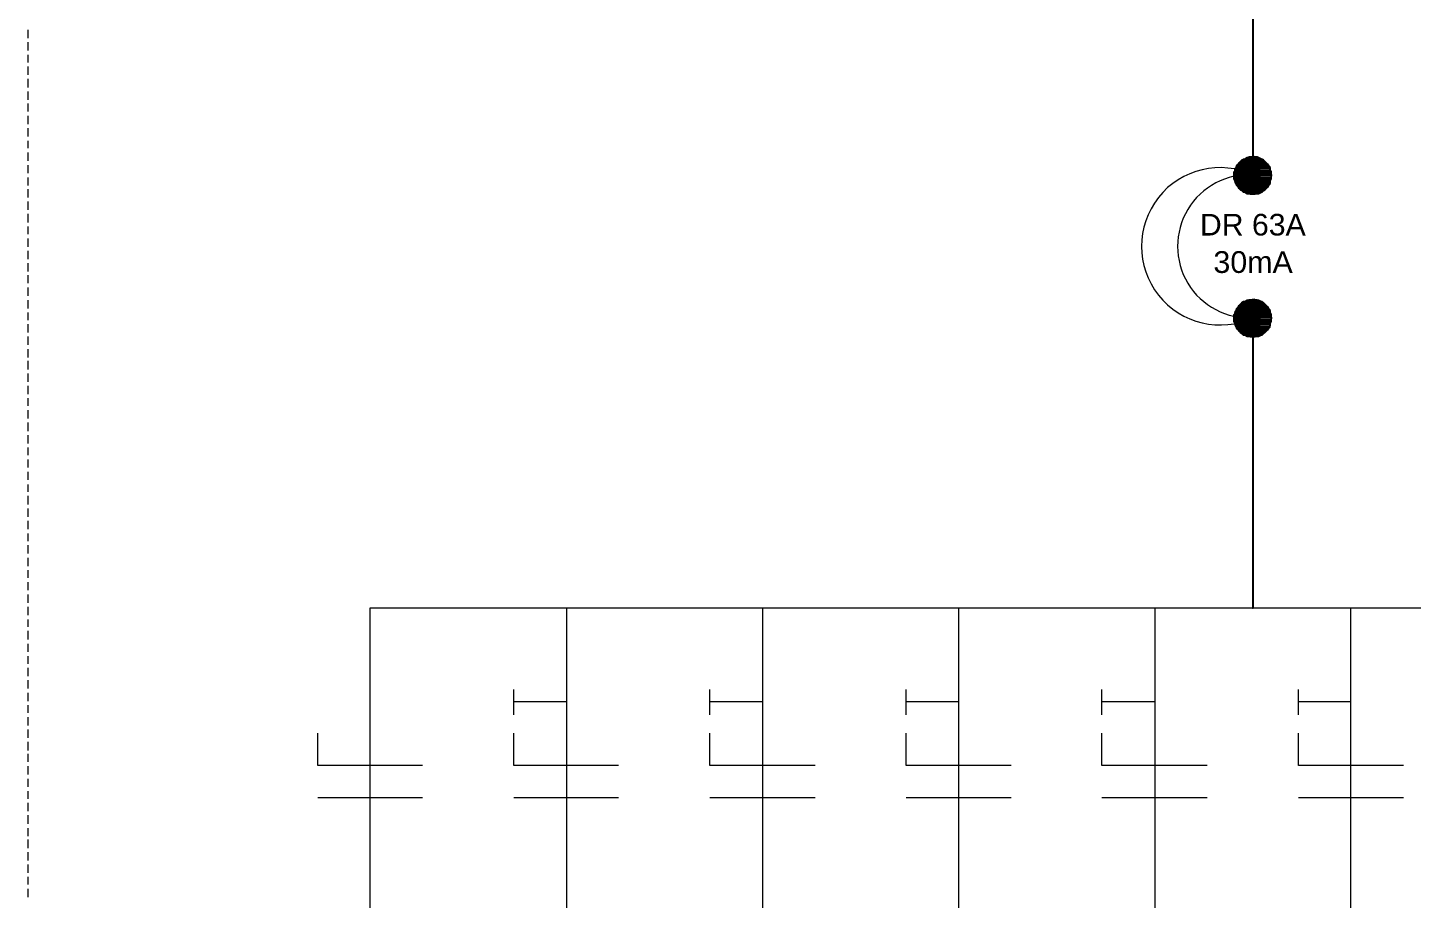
# Model space of a CAD drawing. Header units: millimetres. Extents: x 53 to 176, y -29 to 32.
# Drawn here: x 108.31 to 115.46, y 13.34 to 17.84 of the extents above; entities that cross this region are included whole.
import ezdxf

# ---------------------------------------------------------------- set-up
doc = ezdxf.new("R2010")
doc.units = ezdxf.units.MM
doc.layers.add('13 - Diagrama unifilar', color=7, linetype='Continuous', lineweight=30)
doc.styles.add('Arial0', font='arial.ttf', dxfattribs={"height": 3.14658})

msp = doc.modelspace()

# ---------------------------------------------------------------- hatches: boundary and pattern name
at = {"layer": '13 - Diagrama unifilar', "true_color": 0x000007}
h = msp.add_hatch(color=7, dxfattribs=at)
h.paths.add_polyline_path([(114.6865, 17.1572), (114.5887, 17.1572), (114.6935, 17.153)])
h.paths.add_polyline_path([(114.5887, 17.1572), (114.6935, 17.153), (114.5817, 17.153)])
h = msp.add_hatch(color=7, dxfattribs=at)
h.paths.add_polyline_path([(114.6781, 17.16), (114.5999, 17.16), (114.6865, 17.1572)])
h.paths.add_polyline_path([(114.5999, 17.16), (114.6865, 17.1572), (114.5887, 17.1572)])
h = msp.add_hatch(color=7, dxfattribs=at)
h.paths.add_polyline_path([(114.6683, 17.1642), (114.6069, 17.1642), (114.6781, 17.16)])
h.paths.add_polyline_path([(114.6069, 17.1642), (114.6781, 17.16), (114.5999, 17.16)])
h = msp.add_hatch(color=7, dxfattribs=at)
h.paths.add_polyline_path([(114.6614, 17.1684), (114.6181, 17.1684), (114.6683, 17.1642)])
h.paths.add_polyline_path([(114.6181, 17.1684), (114.6683, 17.1642), (114.6069, 17.1642)])
for points in [[(114.6432, 17.1712), (114.6502, 17.1684), (114.625, 17.1684)], [(114.6181, 16.9812), (114.6614, 16.9812), (114.6502, 16.9784)], [(114.6432, 16.4351), (114.6502, 16.4309), (114.625, 16.4309)], [(114.6181, 16.2451), (114.6614, 16.2451), (114.6502, 16.2423)]]:
    msp.add_hatch(color=7, dxfattribs=at).paths.add_polyline_path(points)
h = msp.add_hatch(color=7, dxfattribs=at)
h.paths.add_polyline_path([(114.7284, 17.1), (114.5468, 17.1), (114.7326, 17.093)])
h.paths.add_polyline_path([(114.5468, 17.1), (114.7326, 17.093), (114.5426, 17.093)])
h = msp.add_hatch(color=7, dxfattribs=at)
h.paths.add_polyline_path([(114.7326, 17.093), (114.5426, 17.093), (114.7326, 17.0818)])
h.paths.add_polyline_path([(114.5426, 17.093), (114.7326, 17.0818), (114.5426, 17.0818)])
h = msp.add_hatch(color=7, dxfattribs=at)
h.paths.add_polyline_path([(114.7284, 17.1111), (114.5496, 17.1111), (114.7284, 17.1)])
h.paths.add_polyline_path([(114.5496, 17.1111), (114.7284, 17.1), (114.5468, 17.1)])
h = msp.add_hatch(color=7, dxfattribs=at)
h.paths.add_polyline_path([(114.7256, 17.1181), (114.5538, 17.1181), (114.7284, 17.1111)])
h.paths.add_polyline_path([(114.5538, 17.1181), (114.7284, 17.1111), (114.5496, 17.1111)])
h = msp.add_hatch(color=7, dxfattribs=at)
h.paths.add_polyline_path([(114.7186, 17.1251), (114.5566, 17.1251), (114.7256, 17.1181)])
h.paths.add_polyline_path([(114.5566, 17.1251), (114.7256, 17.1181), (114.5538, 17.1181)])
h = msp.add_hatch(color=7, dxfattribs=at)
h.paths.add_polyline_path([(114.7144, 17.1321), (114.565, 17.1321), (114.7186, 17.1251)])
h.paths.add_polyline_path([(114.565, 17.1321), (114.7186, 17.1251), (114.5566, 17.1251)])
h = msp.add_hatch(color=7, dxfattribs=at)
h.paths.add_polyline_path([(114.7075, 17.1391), (114.5678, 17.1391), (114.7144, 17.1321)])
h.paths.add_polyline_path([(114.5678, 17.1391), (114.7144, 17.1321), (114.565, 17.1321)])
h = msp.add_hatch(color=7, dxfattribs=at)
h.paths.add_polyline_path([(114.7005, 17.146), (114.5748, 17.146), (114.7075, 17.1391)])
h.paths.add_polyline_path([(114.5748, 17.146), (114.7075, 17.1391), (114.5678, 17.1391)])
h = msp.add_hatch(color=7, dxfattribs=at)
h.paths.add_polyline_path([(114.6935, 17.153), (114.5817, 17.153), (114.7005, 17.146)])
h.paths.add_polyline_path([(114.5817, 17.153), (114.7005, 17.146), (114.5748, 17.146)])
h = msp.add_hatch(color=7, dxfattribs=at)
h.paths.add_polyline_path([(114.7326, 17.0818), (114.5426, 17.0818), (114.7354, 17.0748)])
h.paths.add_polyline_path([(114.5426, 17.0818), (114.7354, 17.0748), (114.5426, 17.0748)])
h = msp.add_hatch(color=7, dxfattribs=at)
h.paths.add_polyline_path([(114.7354, 17.0748), (114.5426, 17.0748), (114.7326, 17.0636)])
h.paths.add_polyline_path([(114.5426, 17.0748), (114.7326, 17.0636), (114.5426, 17.0636)])
h = msp.add_hatch(color=7, dxfattribs=at)
h.paths.add_polyline_path([(114.7326, 17.0636), (114.5426, 17.0636), (114.7326, 17.0567)])
h.paths.add_polyline_path([(114.5426, 17.0636), (114.7326, 17.0567), (114.5426, 17.0567)])
h = msp.add_hatch(color=7, dxfattribs=at)
h.paths.add_polyline_path([(114.7326, 17.0567), (114.5426, 17.0567), (114.7284, 17.0469)])
h.paths.add_polyline_path([(114.5426, 17.0567), (114.7284, 17.0469), (114.5468, 17.0469)])
h = msp.add_hatch(color=7, dxfattribs=at)
h.paths.add_polyline_path([(114.7284, 17.0469), (114.5468, 17.0469), (114.7284, 17.0385)])
h.paths.add_polyline_path([(114.5468, 17.0469), (114.7284, 17.0385), (114.5496, 17.0385)])
h = msp.add_hatch(color=7, dxfattribs=at)
h.paths.add_polyline_path([(114.7284, 17.0385), (114.5496, 17.0385), (114.7256, 17.0287)])
h.paths.add_polyline_path([(114.5496, 17.0385), (114.7256, 17.0287), (114.5538, 17.0287)])
h = msp.add_hatch(color=7, dxfattribs=at)
h.paths.add_polyline_path([(114.7256, 17.0287), (114.5538, 17.0287), (114.7186, 17.0217)])
h.paths.add_polyline_path([(114.5538, 17.0287), (114.7186, 17.0217), (114.5566, 17.0217)])
h = msp.add_hatch(color=7, dxfattribs=at)
h.paths.add_polyline_path([(114.7186, 17.0217), (114.5566, 17.0217), (114.7144, 17.0134)])
h.paths.add_polyline_path([(114.5566, 17.0217), (114.7144, 17.0134), (114.565, 17.0134)])
h = msp.add_hatch(color=7, dxfattribs=at)
h.paths.add_polyline_path([(114.7144, 17.0134), (114.565, 17.0134), (114.7075, 17.0064)])
h.paths.add_polyline_path([(114.565, 17.0134), (114.7075, 17.0064), (114.5678, 17.0064)])
h = msp.add_hatch(color=7, dxfattribs=at)
h.paths.add_polyline_path([(114.7075, 17.0064), (114.5678, 17.0064), (114.7005, 16.9994)])
h.paths.add_polyline_path([(114.5678, 17.0064), (114.7005, 16.9994), (114.5748, 16.9994)])
h = msp.add_hatch(color=7, dxfattribs=at)
h.paths.add_polyline_path([(114.7005, 16.9994), (114.5748, 16.9994), (114.6935, 16.9966)])
h.paths.add_polyline_path([(114.5748, 16.9994), (114.6935, 16.9966), (114.5817, 16.9966)])
h = msp.add_hatch(color=7, dxfattribs=at)
h.paths.add_polyline_path([(114.6935, 16.9966), (114.5817, 16.9966), (114.6865, 16.9896)])
h.paths.add_polyline_path([(114.5817, 16.9966), (114.6865, 16.9896), (114.5887, 16.9896)])
h = msp.add_hatch(color=7, dxfattribs=at)
h.paths.add_polyline_path([(114.6865, 16.9896), (114.5887, 16.9896), (114.6781, 16.9854)])
h.paths.add_polyline_path([(114.5887, 16.9896), (114.6781, 16.9854), (114.5999, 16.9854)])
h = msp.add_hatch(color=7, dxfattribs=at)
h.paths.add_polyline_path([(114.6781, 16.9854), (114.5999, 16.9854), (114.6683, 16.9812)])
h.paths.add_polyline_path([(114.5999, 16.9854), (114.6683, 16.9812), (114.6069, 16.9812)])
h = msp.add_hatch(color=7, dxfattribs=at)
h.paths.add_polyline_path([(114.6181, 16.9812), (114.625, 16.9784), (114.6502, 16.9784)])
h.paths.add_polyline_path([(114.625, 16.9784), (114.6502, 16.9784), (114.6432, 16.9784)])
h = msp.add_hatch(color=7, dxfattribs=at)
h.paths.add_polyline_path([(114.7284, 16.3736), (114.5496, 16.3736), (114.7284, 16.3639)])
h.paths.add_polyline_path([(114.5496, 16.3736), (114.7284, 16.3639), (114.5468, 16.3639)])
h = msp.add_hatch(color=7, dxfattribs=at)
h.paths.add_polyline_path([(114.7256, 16.3806), (114.5538, 16.3806), (114.7284, 16.3736)])
h.paths.add_polyline_path([(114.5538, 16.3806), (114.7284, 16.3736), (114.5496, 16.3736)])
h = msp.add_hatch(color=7, dxfattribs=at)
h.paths.add_polyline_path([(114.7186, 16.3876), (114.5566, 16.3876), (114.7256, 16.3806)])
h.paths.add_polyline_path([(114.5566, 16.3876), (114.7256, 16.3806), (114.5538, 16.3806)])
h = msp.add_hatch(color=7, dxfattribs=at)
h.paths.add_polyline_path([(114.7144, 16.396), (114.565, 16.396), (114.7186, 16.3876)])
h.paths.add_polyline_path([(114.565, 16.396), (114.7186, 16.3876), (114.5566, 16.3876)])
h = msp.add_hatch(color=7, dxfattribs=at)
h.paths.add_polyline_path([(114.7075, 16.403), (114.5678, 16.403), (114.7144, 16.396)])
h.paths.add_polyline_path([(114.5678, 16.403), (114.7144, 16.396), (114.565, 16.396)])
h = msp.add_hatch(color=7, dxfattribs=at)
h.paths.add_polyline_path([(114.7005, 16.41), (114.5748, 16.41), (114.7075, 16.403)])
h.paths.add_polyline_path([(114.5748, 16.41), (114.7075, 16.403), (114.5678, 16.403)])
h = msp.add_hatch(color=7, dxfattribs=at)
h.paths.add_polyline_path([(114.6935, 16.4169), (114.5817, 16.4169), (114.7005, 16.41)])
h.paths.add_polyline_path([(114.5817, 16.4169), (114.7005, 16.41), (114.5748, 16.41)])
h = msp.add_hatch(color=7, dxfattribs=at)
h.paths.add_polyline_path([(114.6865, 16.4211), (114.5887, 16.4211), (114.6935, 16.4169)])
h.paths.add_polyline_path([(114.5887, 16.4211), (114.6935, 16.4169), (114.5817, 16.4169)])
h = msp.add_hatch(color=7, dxfattribs=at)
h.paths.add_polyline_path([(114.6781, 16.4239), (114.5999, 16.4239), (114.6865, 16.4211)])
h.paths.add_polyline_path([(114.5999, 16.4239), (114.6865, 16.4211), (114.5887, 16.4211)])
h = msp.add_hatch(color=7, dxfattribs=at)
h.paths.add_polyline_path([(114.6683, 16.4281), (114.6069, 16.4281), (114.6781, 16.4239)])
h.paths.add_polyline_path([(114.6069, 16.4281), (114.6781, 16.4239), (114.5999, 16.4239)])
h = msp.add_hatch(color=7, dxfattribs=at)
h.paths.add_polyline_path([(114.6614, 16.4309), (114.6181, 16.4309), (114.6683, 16.4281)])
h.paths.add_polyline_path([(114.6181, 16.4309), (114.6683, 16.4281), (114.6069, 16.4281)])
h = msp.add_hatch(color=7, dxfattribs=at)
h.paths.add_polyline_path([(114.7284, 16.3639), (114.5468, 16.3639), (114.7326, 16.3555)])
h.paths.add_polyline_path([(114.5468, 16.3639), (114.7326, 16.3555), (114.5426, 16.3555)])
h = msp.add_hatch(color=7, dxfattribs=at)
h.paths.add_polyline_path([(114.7326, 16.3555), (114.5426, 16.3555), (114.7326, 16.3457)])
h.paths.add_polyline_path([(114.5426, 16.3555), (114.7326, 16.3457), (114.5426, 16.3457)])
h = msp.add_hatch(color=7, dxfattribs=at)
h.paths.add_polyline_path([(114.7326, 16.3457), (114.5426, 16.3457), (114.7354, 16.3387)])
h.paths.add_polyline_path([(114.5426, 16.3457), (114.7354, 16.3387), (114.5426, 16.3387)])
h = msp.add_hatch(color=7, dxfattribs=at)
h.paths.add_polyline_path([(114.7354, 16.3387), (114.5426, 16.3387), (114.7326, 16.3275)])
h.paths.add_polyline_path([(114.5426, 16.3387), (114.7326, 16.3275), (114.5426, 16.3275)])
h = msp.add_hatch(color=7, dxfattribs=at)
h.paths.add_polyline_path([(114.7326, 16.3275), (114.5426, 16.3275), (114.7326, 16.3206)])
h.paths.add_polyline_path([(114.5426, 16.3275), (114.7326, 16.3206), (114.5426, 16.3206)])
h = msp.add_hatch(color=7, dxfattribs=at)
h.paths.add_polyline_path([(114.7326, 16.3206), (114.5426, 16.3206), (114.7284, 16.3094)])
h.paths.add_polyline_path([(114.5426, 16.3206), (114.7284, 16.3094), (114.5468, 16.3094)])
h = msp.add_hatch(color=7, dxfattribs=at)
h.paths.add_polyline_path([(114.7284, 16.3094), (114.5468, 16.3094), (114.7284, 16.3024)])
h.paths.add_polyline_path([(114.5468, 16.3094), (114.7284, 16.3024), (114.5496, 16.3024)])
h = msp.add_hatch(color=7, dxfattribs=at)
h.paths.add_polyline_path([(114.7284, 16.3024), (114.5496, 16.3024), (114.7256, 16.2912)])
h.paths.add_polyline_path([(114.5496, 16.3024), (114.7256, 16.2912), (114.5538, 16.2912)])
h = msp.add_hatch(color=7, dxfattribs=at)
h.paths.add_polyline_path([(114.7256, 16.2912), (114.5538, 16.2912), (114.7186, 16.2842)])
h.paths.add_polyline_path([(114.5538, 16.2912), (114.7186, 16.2842), (114.5566, 16.2842)])
h = msp.add_hatch(color=7, dxfattribs=at)
h.paths.add_polyline_path([(114.7186, 16.2842), (114.5566, 16.2842), (114.7144, 16.2773)])
h.paths.add_polyline_path([(114.5566, 16.2842), (114.7144, 16.2773), (114.565, 16.2773)])
h = msp.add_hatch(color=7, dxfattribs=at)
h.paths.add_polyline_path([(114.7144, 16.2773), (114.565, 16.2773), (114.7075, 16.2703)])
h.paths.add_polyline_path([(114.565, 16.2773), (114.7075, 16.2703), (114.5678, 16.2703)])
h = msp.add_hatch(color=7, dxfattribs=at)
h.paths.add_polyline_path([(114.7075, 16.2703), (114.5678, 16.2703), (114.7005, 16.2633)])
h.paths.add_polyline_path([(114.5678, 16.2703), (114.7005, 16.2633), (114.5748, 16.2633)])
h = msp.add_hatch(color=7, dxfattribs=at)
h.paths.add_polyline_path([(114.7005, 16.2633), (114.5748, 16.2633), (114.6935, 16.2591)])
h.paths.add_polyline_path([(114.5748, 16.2633), (114.6935, 16.2591), (114.5817, 16.2591)])
h = msp.add_hatch(color=7, dxfattribs=at)
h.paths.add_polyline_path([(114.6935, 16.2591), (114.5817, 16.2591), (114.6865, 16.2521)])
h.paths.add_polyline_path([(114.5817, 16.2591), (114.6865, 16.2521), (114.5887, 16.2521)])
h = msp.add_hatch(color=7, dxfattribs=at)
h.paths.add_polyline_path([(114.6865, 16.2521), (114.5887, 16.2521), (114.6781, 16.2493)])
h.paths.add_polyline_path([(114.5887, 16.2521), (114.6781, 16.2493), (114.5999, 16.2493)])
h = msp.add_hatch(color=7, dxfattribs=at)
h.paths.add_polyline_path([(114.6781, 16.2493), (114.5999, 16.2493), (114.6683, 16.2451)])
h.paths.add_polyline_path([(114.5999, 16.2493), (114.6683, 16.2451), (114.6069, 16.2451)])
h = msp.add_hatch(color=7, dxfattribs=at)
h.paths.add_polyline_path([(114.6181, 16.2451), (114.625, 16.2423), (114.6502, 16.2423)])
h.paths.add_polyline_path([(114.625, 16.2423), (114.6502, 16.2423), (114.6432, 16.2423)])

# ---------------------------------------------------------------- linework, layer by layer
at = {"layer": '13 - Diagrama unifilar', "color": 7, "linetype": 'Continuous', "lineweight": -2, "true_color": 0x000007}
for points in [[(114.639, 18.5735), (114.639, 17.0748), (114.639, 17.0748)], [(114.639, 16.3387), (114.639, 14.84), (114.639, 14.84)]]:
    msp.add_lwpolyline(points, dxfattribs=at)
at = {"layer": '13 - Diagrama unifilar', "color": 6, "linetype": 'Continuous', "lineweight": 20, "true_color": 0x000006}
for points in [[(108.3145, 17.8263), (108.3145, 17.783), (108.3145, 17.783)], [(108.3145, 17.762), (108.3145, 17.7187), (108.3145, 17.7187)], [(108.3145, 17.6964), (108.3145, 17.6573), (108.3145, 17.6573)], [(108.3145, 17.6363), (108.3145, 17.593), (108.3145, 17.593)], [(108.3145, 17.5721), (108.3145, 17.5288), (108.3145, 17.5288)], [(108.3145, 17.5078), (108.3145, 17.4645), (108.3145, 17.4645)], [(108.3145, 17.4463), (108.3145, 17.4044), (108.3145, 17.4044)], [(108.3145, 17.3821), (108.3145, 17.3388), (108.3145, 17.3388)], [(108.3145, 17.3178), (108.3145, 17.2745), (108.3145, 17.2745)], [(108.3145, 17.2536), (108.3145, 17.2145), (108.3145, 17.2145)], [(108.3145, 17.1921), (108.3145, 17.1502), (108.3145, 17.1502)], [(108.3145, 17.1279), (108.3145, 17.086), (108.3145, 17.086)], [(108.3145, 17.0636), (108.3145, 17.0217), (108.3145, 17.0217)], [(108.3145, 17.0036), (108.3145, 16.9603), (108.3145, 16.9603)], [(108.3145, 16.9393), (108.3145, 16.896), (108.3145, 16.896)], [(108.3145, 16.8751), (108.3145, 16.8318), (108.3145, 16.8318)], [(108.3145, 16.8108), (108.3145, 16.7703), (108.3145, 16.7703)], [(108.3145, 16.7494), (108.3145, 16.7061), (108.3145, 16.7061)], [(108.3145, 16.6851), (108.3145, 16.6418), (108.3145, 16.6418)], [(108.3145, 16.6209), (108.3145, 16.5776), (108.3145, 16.5776)], [(108.3145, 16.5594), (108.3145, 16.5175), (108.3145, 16.5175)], [(108.3145, 16.4952), (108.3145, 16.4533), (108.3145, 16.4533)], [(108.3145, 16.4309), (108.3145, 16.3876), (108.3145, 16.3876)], [(108.3145, 16.3667), (108.3145, 16.3275), (108.3145, 16.3275)], [(108.3145, 16.3066), (108.3145, 16.2633), (108.3145, 16.2633)], [(108.3145, 16.2423), (108.3145, 16.199), (108.3145, 16.199)], [(108.3145, 16.1767), (108.3145, 16.1348), (108.3145, 16.1348)], [(108.3145, 16.1166), (108.3145, 16.0733), (108.3145, 16.0733)], [(108.3145, 16.0524), (108.3145, 16.0091), (108.3145, 16.0091)], [(108.3145, 15.9881), (108.3145, 15.9448), (108.3145, 15.9448)], [(108.3145, 15.9239), (108.3145, 15.8848), (108.3145, 15.8848)], [(108.3145, 15.8624), (108.3145, 15.8191), (108.3145, 15.8191)], [(108.3145, 15.7982), (108.3145, 15.7549), (108.3145, 15.7549)], [(108.3145, 15.7339), (108.3145, 15.6906), (108.3145, 15.6906)], [(108.3145, 15.6697), (108.3145, 15.6306), (108.3145, 15.6306)], [(108.3145, 15.6082), (108.3145, 15.5663), (108.3145, 15.5663)], [(108.3145, 15.544), (108.3145, 15.5021), (108.3145, 15.5021)], [(108.3145, 15.4797), (108.3145, 15.4406), (108.3145, 15.4406)], [(108.3145, 15.4197), (108.3145, 15.3764), (108.3145, 15.3764)], [(108.3145, 15.3554), (108.3145, 15.3121), (108.3145, 15.3121)], [(108.3145, 15.2912), (108.3145, 15.2479), (108.3145, 15.2479)], [(108.3145, 15.2255), (108.3145, 15.1864), (108.3145, 15.1864)], [(108.3145, 15.1654), (108.3145, 15.1221), (108.3145, 15.1221)], [(108.3145, 15.1012), (108.3145, 15.0579), (108.3145, 15.0579)], [(108.3145, 15.0369), (108.3145, 14.9978), (108.3145, 14.9978)], [(108.3145, 14.9755), (108.3145, 14.9336), (108.3145, 14.9336)], [(108.3145, 14.9112), (108.3145, 14.8679), (108.3145, 14.8679)], [(108.3145, 14.847), (108.3145, 14.8037), (108.3145, 14.8037)], [(108.3145, 14.7827), (108.3145, 14.7436), (108.3145, 14.7436)], [(108.3145, 14.7227), (108.3145, 14.6794), (108.3145, 14.6794)], [(108.3145, 14.657), (108.3145, 14.6151), (108.3145, 14.6151)], [(108.3145, 14.5928), (108.3145, 14.5537), (108.3145, 14.5537)], [(108.3145, 14.5327), (108.3145, 14.4894), (108.3145, 14.4894)], [(108.3145, 14.4685), (108.3145, 14.4252), (108.3145, 14.4252)], [(108.3145, 14.4042), (108.3145, 14.3609), (108.3145, 14.3609)], [(108.3145, 14.34), (108.3145, 14.2995), (108.3145, 14.2995)], [(108.3145, 14.2785), (108.3145, 14.2352), (108.3145, 14.2352)], [(108.3145, 14.2142), (108.3145, 14.171), (108.3145, 14.171)], [(108.3145, 14.15), (108.3145, 14.1067), (108.3145, 14.1067)], [(108.3145, 14.0885), (108.3145, 14.0466), (108.3145, 14.0466)], [(108.3145, 14.0243), (108.3145, 13.9824), (108.3145, 13.9824)], [(108.3145, 13.96), (108.3145, 13.9181), (108.3145, 13.9181)], [(108.3145, 13.8958), (108.3145, 13.8567), (108.3145, 13.8567)], [(108.3145, 13.8357), (108.3145, 13.7924), (108.3145, 13.7924)], [(108.3145, 13.7715), (108.3145, 13.7282), (108.3145, 13.7282)], [(108.3145, 13.7058), (108.3145, 13.6639), (108.3145, 13.6639)], [(108.3145, 13.6458), (108.3145, 13.6025), (108.3145, 13.6025)], [(108.3145, 13.5815), (108.3145, 13.5382), (108.3145, 13.5382)], [(108.3145, 13.5173), (108.3145, 13.474), (108.3145, 13.474)], [(108.3145, 13.453), (108.3145, 13.4139), (108.3145, 13.4139)], [(108.3145, 13.3916), (108.3145, 13.3483), (108.3145, 13.3483)]]:
    msp.add_lwpolyline(points, dxfattribs=at)
at = {"layer": '13 - Diagrama unifilar', "color": 7, "linetype": 'Continuous', "lineweight": -2, "true_color": 0x000007}
for points in [[(114.5887, 17.1572), (114.6935, 17.153), (114.5817, 17.153)], [(114.5999, 17.16), (114.6865, 17.1572), (114.5887, 17.1572)], [(114.6865, 17.1572), (114.5887, 17.1572), (114.6935, 17.153)], [(114.6069, 17.1642), (114.6781, 17.16), (114.5999, 17.16)], [(114.6781, 17.16), (114.5999, 17.16), (114.6865, 17.1572)], [(114.6181, 17.1684), (114.6683, 17.1642), (114.6069, 17.1642)], [(114.6683, 17.1642), (114.6069, 17.1642), (114.6781, 17.16)], [(114.625, 17.1684), (114.6614, 17.1684), (114.6181, 17.1684)], [(114.6614, 17.1684), (114.6181, 17.1684), (114.6683, 17.1642)], [(114.6432, 17.1712), (114.6502, 17.1684), (114.625, 17.1684)], [(114.6502, 17.1684), (114.625, 17.1684), (114.6614, 17.1684)], [(114.5468, 17.1), (114.7326, 17.093), (114.5426, 17.093)], [(114.7326, 17.093), (114.5426, 17.093), (114.7326, 17.0818)], [(114.5426, 17.093), (114.7326, 17.0818), (114.5426, 17.0818)], [(114.5496, 17.1111), (114.7284, 17.1), (114.5468, 17.1)], [(114.7284, 17.1), (114.5468, 17.1), (114.7326, 17.093)], [(114.5538, 17.1181), (114.7284, 17.1111), (114.5496, 17.1111)], [(114.7284, 17.1111), (114.5496, 17.1111), (114.7284, 17.1)], [(114.5566, 17.1251), (114.7256, 17.1181), (114.5538, 17.1181)], [(114.7256, 17.1181), (114.5538, 17.1181), (114.7284, 17.1111)], [(114.565, 17.1321), (114.7186, 17.1251), (114.5566, 17.1251)], [(114.7186, 17.1251), (114.5566, 17.1251), (114.7256, 17.1181)], [(114.5678, 17.1391), (114.7144, 17.1321), (114.565, 17.1321)], [(114.7144, 17.1321), (114.565, 17.1321), (114.7186, 17.1251)], [(114.5748, 17.146), (114.7075, 17.1391), (114.5678, 17.1391)], [(114.7075, 17.1391), (114.5678, 17.1391), (114.7144, 17.1321)], [(114.5817, 17.153), (114.7005, 17.146), (114.5748, 17.146)], [(114.7005, 17.146), (114.5748, 17.146), (114.7075, 17.1391)], [(114.6935, 17.153), (114.5817, 17.153), (114.7005, 17.146)], [(114.7326, 17.0818), (114.5426, 17.0818), (114.7354, 17.0748)], [(114.5426, 17.0818), (114.7354, 17.0748), (114.5426, 17.0748)], [(114.7354, 17.0748), (114.5426, 17.0748), (114.7326, 17.0636)], [(114.5426, 17.0748), (114.7326, 17.0636), (114.5426, 17.0636)], [(114.7326, 17.0636), (114.5426, 17.0636), (114.7326, 17.0567)], [(114.5426, 17.0636), (114.7326, 17.0567), (114.5426, 17.0567)], [(114.7326, 17.0567), (114.5426, 17.0567), (114.7284, 17.0469)], [(114.5426, 17.0567), (114.7284, 17.0469), (114.5468, 17.0469)], [(114.7284, 17.0469), (114.5468, 17.0469), (114.7284, 17.0385)], [(114.5468, 17.0469), (114.7284, 17.0385), (114.5496, 17.0385)], [(114.7284, 17.0385), (114.5496, 17.0385), (114.7256, 17.0287)], [(114.5496, 17.0385), (114.7256, 17.0287), (114.5538, 17.0287)], [(114.7256, 17.0287), (114.5538, 17.0287), (114.7186, 17.0217)], [(114.5538, 17.0287), (114.7186, 17.0217), (114.5566, 17.0217)], [(114.7186, 17.0217), (114.5566, 17.0217), (114.7144, 17.0134)], [(114.5566, 17.0217), (114.7144, 17.0134), (114.565, 17.0134)], [(114.7144, 17.0134), (114.565, 17.0134), (114.7075, 17.0064)], [(114.565, 17.0134), (114.7075, 17.0064), (114.5678, 17.0064)], [(114.7075, 17.0064), (114.5678, 17.0064), (114.7005, 16.9994)], [(114.5678, 17.0064), (114.7005, 16.9994), (114.5748, 16.9994)], [(114.7005, 16.9994), (114.5748, 16.9994), (114.6935, 16.9966)], [(114.5748, 16.9994), (114.6935, 16.9966), (114.5817, 16.9966)], [(114.6935, 16.9966), (114.5817, 16.9966), (114.6865, 16.9896)], [(114.5817, 16.9966), (114.6865, 16.9896), (114.5887, 16.9896)], [(114.6865, 16.9896), (114.5887, 16.9896), (114.6781, 16.9854)], [(114.5887, 16.9896), (114.6781, 16.9854), (114.5999, 16.9854)], [(114.6781, 16.9854), (114.5999, 16.9854), (114.6683, 16.9812)], [(114.5999, 16.9854), (114.6683, 16.9812), (114.6069, 16.9812)], [(114.6683, 16.9812), (114.6069, 16.9812), (114.6614, 16.9812)], [(114.6069, 16.9812), (114.6614, 16.9812), (114.6181, 16.9812)], [(114.6181, 16.9812), (114.625, 16.9784), (114.6502, 16.9784)], [(114.6181, 16.9812), (114.6614, 16.9812), (114.6502, 16.9784)], [(114.625, 16.9784), (114.6502, 16.9784), (114.6432, 16.9784)], [(114.5496, 16.3736), (114.7284, 16.3639), (114.5468, 16.3639)], [(114.5538, 16.3806), (114.7284, 16.3736), (114.5496, 16.3736)], [(114.7284, 16.3736), (114.5496, 16.3736), (114.7284, 16.3639)], [(114.5566, 16.3876), (114.7256, 16.3806), (114.5538, 16.3806)], [(114.7256, 16.3806), (114.5538, 16.3806), (114.7284, 16.3736)], [(114.565, 16.396), (114.7186, 16.3876), (114.5566, 16.3876)], [(114.7186, 16.3876), (114.5566, 16.3876), (114.7256, 16.3806)], [(114.5678, 16.403), (114.7144, 16.396), (114.565, 16.396)], [(114.7144, 16.396), (114.565, 16.396), (114.7186, 16.3876)], [(114.5748, 16.41), (114.7075, 16.403), (114.5678, 16.403)], [(114.7075, 16.403), (114.5678, 16.403), (114.7144, 16.396)], [(114.5817, 16.4169), (114.7005, 16.41), (114.5748, 16.41)], [(114.7005, 16.41), (114.5748, 16.41), (114.7075, 16.403)], [(114.5887, 16.4211), (114.6935, 16.4169), (114.5817, 16.4169)], [(114.6935, 16.4169), (114.5817, 16.4169), (114.7005, 16.41)], [(114.5999, 16.4239), (114.6865, 16.4211), (114.5887, 16.4211)], [(114.6865, 16.4211), (114.5887, 16.4211), (114.6935, 16.4169)], [(114.6069, 16.4281), (114.6781, 16.4239), (114.5999, 16.4239)], [(114.6781, 16.4239), (114.5999, 16.4239), (114.6865, 16.4211)], [(114.6181, 16.4309), (114.6683, 16.4281), (114.6069, 16.4281)], [(114.6683, 16.4281), (114.6069, 16.4281), (114.6781, 16.4239)], [(114.625, 16.4309), (114.6614, 16.4309), (114.6181, 16.4309)], [(114.6614, 16.4309), (114.6181, 16.4309), (114.6683, 16.4281)], [(114.6432, 16.4351), (114.6502, 16.4309), (114.625, 16.4309)], [(114.6502, 16.4309), (114.625, 16.4309), (114.6614, 16.4309)], [(114.5468, 16.3639), (114.7326, 16.3555), (114.5426, 16.3555)], [(114.7326, 16.3555), (114.5426, 16.3555), (114.7326, 16.3457)], [(114.5426, 16.3555), (114.7326, 16.3457), (114.5426, 16.3457)], [(114.7326, 16.3457), (114.5426, 16.3457), (114.7354, 16.3387)], [(114.5426, 16.3457), (114.7354, 16.3387), (114.5426, 16.3387)], [(114.7354, 16.3387), (114.5426, 16.3387), (114.7326, 16.3275)], [(114.5426, 16.3387), (114.7326, 16.3275), (114.5426, 16.3275)], [(114.7326, 16.3275), (114.5426, 16.3275), (114.7326, 16.3206)], [(114.5426, 16.3275), (114.7326, 16.3206), (114.5426, 16.3206)], [(114.7326, 16.3206), (114.5426, 16.3206), (114.7284, 16.3094)], [(114.5426, 16.3206), (114.7284, 16.3094), (114.5468, 16.3094)], [(114.7284, 16.3639), (114.5468, 16.3639), (114.7326, 16.3555)], [(114.7284, 16.3094), (114.5468, 16.3094), (114.7284, 16.3024)], [(114.5468, 16.3094), (114.7284, 16.3024), (114.5496, 16.3024)], [(114.7284, 16.3024), (114.5496, 16.3024), (114.7256, 16.2912)], [(114.5496, 16.3024), (114.7256, 16.2912), (114.5538, 16.2912)], [(114.7256, 16.2912), (114.5538, 16.2912), (114.7186, 16.2842)], [(114.5538, 16.2912), (114.7186, 16.2842), (114.5566, 16.2842)], [(114.7186, 16.2842), (114.5566, 16.2842), (114.7144, 16.2773)], [(114.5566, 16.2842), (114.7144, 16.2773), (114.565, 16.2773)], [(114.7144, 16.2773), (114.565, 16.2773), (114.7075, 16.2703)], [(114.565, 16.2773), (114.7075, 16.2703), (114.5678, 16.2703)], [(114.7075, 16.2703), (114.5678, 16.2703), (114.7005, 16.2633)], [(114.5678, 16.2703), (114.7005, 16.2633), (114.5748, 16.2633)], [(114.7005, 16.2633), (114.5748, 16.2633), (114.6935, 16.2591)], [(114.5748, 16.2633), (114.6935, 16.2591), (114.5817, 16.2591)], [(114.6935, 16.2591), (114.5817, 16.2591), (114.6865, 16.2521)], [(114.5817, 16.2591), (114.6865, 16.2521), (114.5887, 16.2521)], [(114.6865, 16.2521), (114.5887, 16.2521), (114.6781, 16.2493)], [(114.5887, 16.2521), (114.6781, 16.2493), (114.5999, 16.2493)], [(114.6781, 16.2493), (114.5999, 16.2493), (114.6683, 16.2451)], [(114.5999, 16.2493), (114.6683, 16.2451), (114.6069, 16.2451)], [(114.6683, 16.2451), (114.6069, 16.2451), (114.6614, 16.2451)], [(114.6069, 16.2451), (114.6614, 16.2451), (114.6181, 16.2451)], [(114.6181, 16.2451), (114.625, 16.2423), (114.6502, 16.2423)], [(114.6181, 16.2451), (114.6614, 16.2451), (114.6502, 16.2423)], [(114.625, 16.2423), (114.6502, 16.2423), (114.6432, 16.2423)]]:
    msp.add_lwpolyline(points, close=True, dxfattribs=at)
at = {"layer": '13 - Diagrama unifilar', "color": 7, "linetype": 'Continuous', "lineweight": 20, "true_color": 0x000007}
for points in [[(119.1952, 14.84), (110.08, 14.84), (110.08, 13.2198)], [(111.0954, 14.84), (111.0954, 13.2198), (111.0954, 13.2198)], [(112.1081, 14.84), (112.1081, 13.2198), (112.1081, 13.2198)], [(113.1193, 14.84), (113.1193, 13.2198), (113.1193, 13.2198)], [(114.132, 14.84), (114.132, 13.2198), (114.132, 13.2198)], [(115.1432, 14.84), (115.1432, 13.2198), (115.1432, 13.2198)], [(111.0954, 14.3567), (110.8245, 14.3567), (110.8245, 14.421)], [(112.1081, 14.3567), (111.8357, 14.3567), (111.8357, 14.421)], [(113.1193, 14.3567), (112.8484, 14.3567), (112.8484, 14.421)], [(114.132, 14.3567), (113.8596, 14.3567), (113.8596, 14.421)], [(115.1432, 14.3567), (114.8751, 14.3567), (114.8751, 14.421)], [(110.8245, 14.2897), (110.8245, 14.3567), (110.8245, 14.3567)], [(111.8357, 14.2897), (111.8357, 14.3567), (111.8357, 14.3567)], [(112.8484, 14.2897), (112.8484, 14.3567), (112.8484, 14.3567)], [(113.8596, 14.2897), (113.8596, 14.3567), (113.8596, 14.3567)], [(114.8751, 14.2897), (114.8751, 14.3567), (114.8751, 14.3567)], [(110.3524, 14.0285), (110.08, 14.0285), (109.8118, 14.0285), (109.8118, 14.1961)], [(111.3636, 14.0285), (111.0954, 14.0285), (110.8245, 14.0285), (110.8245, 14.1961)], [(112.3791, 14.0285), (112.1081, 14.0285), (111.8357, 14.0285), (111.8357, 14.1961)], [(113.3917, 14.0285), (113.1193, 14.0285), (112.8484, 14.0285), (112.8484, 14.1961)], [(114.403, 14.0285), (114.132, 14.0285), (113.8596, 14.0285), (113.8596, 14.1961)], [(115.4156, 14.0285), (115.1432, 14.0285), (114.8751, 14.0285), (114.8751, 14.1961)], [(110.3524, 13.8609), (110.08, 13.8609), (109.8118, 13.8609)], [(111.3636, 13.8609), (111.0954, 13.8609), (110.8245, 13.8609)], [(112.3791, 13.8609), (112.1081, 13.8609), (111.8357, 13.8609)], [(113.3917, 13.8609), (113.1193, 13.8609), (112.8484, 13.8609)], [(114.403, 13.8609), (114.132, 13.8609), (113.8596, 13.8609)], [(115.4156, 13.8609), (115.1432, 13.8609), (114.8751, 13.8609)]]:
    msp.add_lwpolyline(points, dxfattribs=at)
for points in [[(114.6418, 17.0762), (114.4714, 17.1558), (114.2675, 17.1083), (114.1515, 16.9603), (114.1515, 16.9603), (114.0342, 16.8122), (114.0342, 16.6041), (114.1515, 16.456), (114.1515, 16.456), (114.2675, 16.3094), (114.4714, 16.2605), (114.6418, 16.3401)], [(114.6404, 17.0776), (114.5035, 17.086), (114.3736, 17.0161), (114.3024, 16.8988), (114.3024, 16.8988), (114.2326, 16.7815), (114.2326, 16.6348), (114.3024, 16.5175), (114.3024, 16.5175), (114.3736, 16.4002), (114.5035, 16.3317), (114.6404, 16.3387)]]:
    msp.add_open_spline(points, degree=3, knots=[0, 0, 0, 0, 0.083333, 0.083333, 0.083333, 0.083334, 0.166667, 0.166667, 0.166667, 0.166668, 1, 1, 1, 1], dxfattribs=at)

# ---------------------------------------------------------------- texts
at = {"layer": '13 - Diagrama unifilar', "color": 7, "true_color": 0x000007, "style": 'Arial0'}
for s, height, p in [('DR 63A', 0.11172, (114.3652, 16.7641)), ('30mA', 0.11224, (114.4351, 16.5709))]:
    msp.add_text(s, height=height, dxfattribs=at).set_placement(p)

doc.saveas('drawing.dxf')
